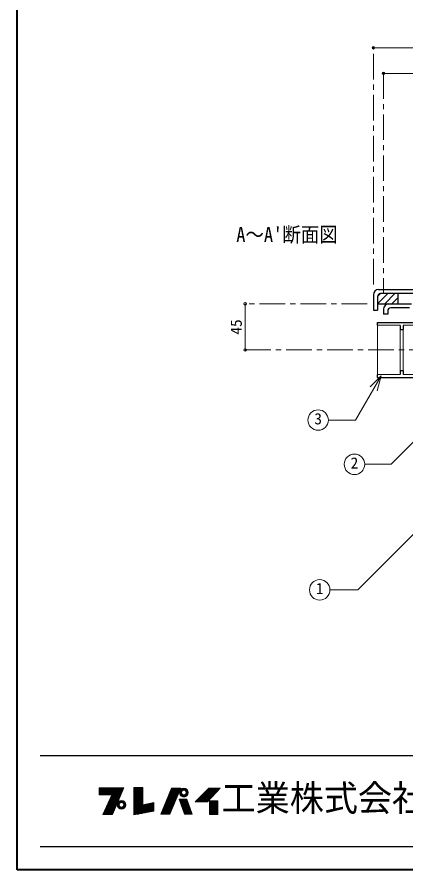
# Model space of a CAD drawing. Units: millimetres at full size, sheet at 1:5; details may follow other scales. Extents: x -1040 to 985, y -707 to 698.
# Drawn here: x -1040 to -661, y -707 to 125 of the extents above; entities that cross this region are included whole.
import ezdxf
from ezdxf.enums import TextEntityAlignment as Align

# ---------------------------------------------------------------- set-up
doc = ezdxf.new("R2010")
doc.units = ezdxf.units.MM
doc.header["$LTSCALE"] = 5
doc.header["$PDMODE"] = 32
doc.header["$PDSIZE"] = 2.5
doc.linetypes.add('CHAIN1', pattern=[8, 5, -1, 1, -1])
doc.layers.add('0-0____1', color=7, linetype='Continuous', lineweight=18)
doc.styles.add('ＭＳ ゴシック', font='')
doc.styles.get('ＭＳ ゴシック').set_extended_font_data('MS Gothic')

msp = doc.modelspace()

# ---------------------------------------------------------------- linework, layer by layer
at = {"layer": '0-0____1', "color": 1, "lineweight": 40}
for p, q in [((-1039.973, -707.491), (-1039.973, 697.509)), ((985.027, -707.491), (-1039.973, -707.491))]:
    msp.add_line(p, q, dxfattribs=at)
at = {"layer": '0-0____1', "color": 4, "linetype": 'CHAIN1', "lineweight": 9}
for p, q in [((-692.473, -135.991), (-692.473, 95.009)), ((-682.473, 70.009), (-682.473, -144.991)), ((-698.473, -154.991), (-817.473, -154.991)), ((-817.473, -199.991), (-616.272, -199.991))]:
    msp.add_line(p, q, dxfattribs=at)
at = {"layer": '0-0____1', "color": 4, "lineweight": 9}
for p, q in [((-692.473, 95.009), (-202.473, 95.009)), ((-212.473, 70.009), (-682.473, 70.009)), ((-685.535, -144.992), (-688.472, -147.929)), ((-678.463, -144.991), (-688.463, -154.991)), ((-671.392, -144.991), (-681.392, -154.991)), ((-668.473, -149.143), (-674.321, -154.991)), ((-817.473, -154.991), (-817.473, -199.991))]:
    msp.add_line(p, q, dxfattribs=at)
at = {"layer": '0-0____1', "color": 5, "lineweight": 25}
for p, q in [((-687.473, -140.991), (-618.473, -140.991)), ((-692.473, -145.991), (-692.473, -160.991)), ((-688.473, -147.991), (-688.473, -160.991)), ((-614.473, -144.991), (-685.473, -144.991)), ((-668.473, -144.991), (-668.473, -154.991)), ((-688.473, -154.991), (-655.315, -154.991)), ((-692.473, -160.991), (-688.473, -160.991)), ((-682.473, -159.991), (-682.473, -164.991)), ((-678.473, -164.991), (-682.473, -164.991)), ((-678.473, -161.991), (-678.473, -164.991)), ((-657.315, -158.991), (-675.473, -158.991)), ((-688.272, -172.991), (-641.272, -172.991)), ((-688.272, -175.841), (-688.272, -172.991)), ((-666.272, -176.091), (-688.272, -175.841)), ((-666.272, -176.091), (-666.272, -179.991)), ((-666.272, -179.991), (-663.272, -179.991)), ((-641.272, -175.841), (-663.272, -176.091)), ((-663.272, -176.091), (-663.272, -179.991)), ((-666.272, -223.891), (-688.272, -224.141)), ((-688.272, -226.991), (-688.272, -224.141)), ((-666.272, -219.991), (-663.272, -219.991)), ((-666.272, -219.991), (-666.272, -223.891)), ((-663.272, -219.991), (-663.272, -223.891)), ((-688.272, -226.991), (-641.272, -226.991))]:
    msp.add_line(p, q, dxfattribs=at)
at = {"layer": '0-0____1'}
for p, q in [((-688.272, -224.141), (-688.272, -175.841)), ((-666.272, -219.991), (-666.272, -179.991)), ((-663.272, -219.991), (-663.272, -179.991)), ((-684.916, -225.308), (-695.523, -235.914)), ((-684.916, -225.308), (-688.798, -239.797)), ((-959.759, -627.591), (-936.054, -627.591)), ((-959.759, -627.801), (-936.141, -627.801)), ((-959.759, -628.116), (-936.271, -628.116)), ((-959.759, -628.431), (-936.402, -628.431)), ((-959.759, -628.746), (-936.532, -628.746)), ((-959.759, -629.166), (-936.706, -629.166)), ((-936.836, -629.481), (-959.759, -629.481)), ((-959.759, -629.796), (-936.966, -629.796)), ((-959.759, -630.111), (-937.096, -630.111)), ((-959.759, -630.426), (-937.227, -630.426)), ((-959.759, -630.741), (-937.357, -630.741)), ((-959.759, -630.951), (-937.444, -630.951)), ((-959.759, -631.371), (-937.618, -631.371)), ((-959.759, -631.686), (-937.748, -631.686)), ((-959.759, -632.001), (-937.878, -632.001)), ((-959.759, -632.316), (-938.009, -632.316)), ((-959.759, -632.631), (-938.139, -632.631)), ((-946.739, -653.421), (-935.924, -627.276)), ((-925.949, -627.171), (-925.949, -653.736)), ((-917.234, -627.171), (-925.949, -627.171)), ((-925.949, -627.591), (-917.234, -627.591)), ((-925.949, -627.801), (-917.234, -627.801)), ((-925.949, -628.116), (-917.234, -628.116)), ((-925.949, -628.431), (-917.234, -628.431)), ((-925.949, -628.746), (-917.234, -628.746)), ((-925.949, -629.166), (-917.234, -629.166)), ((-925.949, -629.481), (-917.234, -629.481)), ((-925.949, -629.796), (-917.234, -629.796)), ((-925.949, -630.111), (-917.234, -630.111)), ((-925.949, -630.426), (-917.234, -630.426)), ((-925.949, -630.741), (-917.234, -630.741)), ((-925.949, -630.951), (-917.234, -630.951)), ((-925.949, -631.371), (-917.234, -631.371)), ((-925.949, -631.686), (-917.234, -631.686)), ((-925.949, -632.001), (-917.234, -632.001)), ((-925.949, -632.316), (-917.234, -632.316)), ((-925.949, -632.631), (-917.234, -632.631)), ((-889.304, -627.696), (-899.804, -653.211)), ((-891.335, -632.631), (-882.325, -632.631)), ((-891.194, -632.316), (-882.194, -632.316)), ((-891.075, -632.001), (-882.063, -632.001)), ((-890.946, -631.686), (-881.932, -631.686)), ((-890.879, -653.211), (-880.274, -627.696)), ((-890.816, -631.371), (-881.801, -631.371)), ((-890.643, -630.951), (-881.627, -630.951)), ((-890.557, -630.741), (-881.539, -630.741)), ((-890.427, -630.426), (-881.408, -630.426)), ((-890.298, -630.111), (-881.278, -630.111)), ((-890.168, -629.796), (-881.147, -629.796)), ((-890.038, -629.481), (-881.016, -629.481)), ((-889.909, -629.166), (-880.885, -629.166)), ((-889.736, -628.746), (-880.71, -628.746)), ((-889.606, -628.431), (-880.589, -628.431)), ((-889.477, -628.116), (-880.448, -628.116)), ((-889.304, -627.696), (-880.274, -627.696)), ((-881.479, -632.001), (-879.479, -632.001)), ((-881.458, -631.581), (-879.439, -631.581)), ((-881.446, -632.526), (-879.417, -632.526)), ((-881.372, -631.056), (-879.271, -631.056)), ((-881.176, -630.426), (-878.836, -630.426)), ((-880.981, -630.006), (-878.269, -630.006)), ((-880.651, -629.481), (-873.806, -629.481)), ((-880.298, -629.061), (-874.16, -629.061)), ((-879.69, -628.536), (-874.768, -628.536)), ((-878.952, -628.116), (-875.506, -628.116)), ((-873.476, -630.006), (-876.188, -630.006)), ((-873.281, -630.426), (-875.622, -630.426)), ((-873.085, -631.056), (-875.187, -631.056)), ((-873.011, -632.526), (-875.041, -632.526)), ((-873, -631.581), (-875.018, -631.581)), ((-874.979, -632.001), (-872.979, -632.001)), ((-857.909, -632.631), (-846.426, -632.631)), ((-857.594, -632.316), (-846.134, -632.316)), ((-857.279, -632.001), (-845.841, -632.001)), ((-856.964, -631.686), (-845.519, -631.686)), ((-856.649, -631.371), (-845.256, -631.371)), ((-856.229, -630.951), (-844.866, -630.951)), ((-856.019, -630.741), (-844.671, -630.741)), ((-855.704, -630.426), (-844.379, -630.426)), ((-855.389, -630.111), (-844.086, -630.111)), ((-855.074, -629.796), (-843.794, -629.796)), ((-854.759, -629.481), (-843.501, -629.481)), ((-854.444, -629.166), (-843.209, -629.166)), ((-854.129, -640.926), (-841.844, -627.696)), ((-854.024, -628.746), (-842.819, -628.746)), ((-853.709, -628.431), (-842.526, -628.431)), ((-853.394, -628.116), (-842.234, -628.116)), ((-959.759, -632.946), (-938.269, -632.946)), ((-959.759, -633.261), (-938.399, -633.261)), ((-959.759, -633.576), (-938.53, -633.576)), ((-959.759, -633.891), (-938.66, -633.891)), ((-947.579, -634.311), (-959.759, -634.311)), ((-956.399, -653.421), (-947.579, -634.311)), ((-941.527, -640.821), (-950.583, -640.821)), ((-950.39, -640.401), (-941.353, -640.401)), ((-941.136, -639.876), (-950.147, -639.876)), ((-940.919, -639.351), (-949.905, -639.351)), ((-940.745, -638.931), (-949.711, -638.931)), ((-949.469, -638.406), (-940.528, -638.406)), ((-940.354, -637.986), (-949.275, -637.986)), ((-940.18, -637.566), (-949.049, -637.566)), ((-948.839, -637.041), (-939.963, -637.041)), ((-939.789, -636.621), (-948.645, -636.621)), ((-939.572, -636.096), (-948.403, -636.096)), ((-939.442, -635.781), (-948.257, -635.781)), ((-939.268, -635.361), (-948.063, -635.361)), ((-939.138, -635.046), (-947.918, -635.046)), ((-938.964, -634.626), (-947.724, -634.626)), ((-938.834, -634.311), (-947.579, -634.311)), ((-941.094, -640.821), (-935.164, -640.821)), ((-940.59, -640.401), (-935.668, -640.401)), ((-939.592, -639.876), (-936.665, -639.876)), ((-925.949, -632.946), (-917.234, -632.946)), ((-925.949, -633.261), (-917.234, -633.261)), ((-925.949, -633.576), (-917.234, -633.576)), ((-925.949, -633.891), (-917.234, -633.891)), ((-925.949, -634.311), (-917.234, -634.311)), ((-925.949, -634.626), (-917.234, -634.626)), ((-925.949, -635.046), (-917.234, -635.046)), ((-925.949, -635.361), (-917.234, -635.361)), ((-925.949, -635.781), (-917.234, -635.781)), ((-925.949, -636.096), (-917.234, -636.096)), ((-925.949, -636.621), (-917.234, -636.621)), ((-925.949, -637.041), (-917.234, -637.041)), ((-925.949, -637.566), (-917.234, -637.566)), ((-925.949, -637.986), (-917.234, -637.986)), ((-925.949, -638.406), (-917.234, -638.406)), ((-925.949, -638.931), (-917.234, -638.931)), ((-925.949, -639.351), (-917.234, -639.351)), ((-925.949, -639.876), (-917.234, -639.876)), ((-925.949, -640.401), (-917.234, -640.401)), ((-925.949, -640.821), (-917.234, -640.821)), ((-894.705, -640.821), (-885.729, -640.821)), ((-894.532, -640.401), (-885.554, -640.401)), ((-894.316, -639.876), (-885.336, -639.876)), ((-894.1, -639.351), (-885.118, -639.351)), ((-893.924, -638.931), (-884.943, -638.931)), ((-893.714, -638.406), (-884.725, -638.406)), ((-893.538, -637.986), (-884.551, -637.986)), ((-893.365, -637.566), (-884.376, -637.566)), ((-893.149, -637.041), (-884.158, -637.041)), ((-892.977, -636.621), (-883.983, -636.621)), ((-892.761, -636.096), (-883.765, -636.096)), ((-892.631, -635.781), (-883.634, -635.781)), ((-892.458, -635.361), (-883.46, -635.361)), ((-892.328, -635.046), (-883.329, -635.046)), ((-892.156, -634.626), (-883.154, -634.626)), ((-892.026, -634.311), (-883.023, -634.311)), ((-891.853, -633.891), (-882.849, -633.891)), ((-891.724, -633.576), (-882.718, -633.576)), ((-891.594, -633.261), (-882.587, -633.261)), ((-891.464, -632.946), (-882.456, -632.946)), ((-881.812, -638.406), (-874.46, -638.406)), ((-881.63, -638.931), (-874.266, -638.931)), ((-881.484, -639.351), (-874.112, -639.351)), ((-881.347, -633.051), (-879.219, -633.051)), ((-881.301, -639.876), (-873.918, -639.876)), ((-881.176, -633.576), (-878.836, -633.576)), ((-881.119, -640.401), (-873.724, -640.401)), ((-880.973, -640.821), (-873.569, -640.821)), ((-880.924, -634.101), (-878.037, -634.101)), ((-880.571, -634.626), (-873.886, -634.626)), ((-880.194, -635.046), (-874.264, -635.046)), ((-879.363, -635.676), (-875.094, -635.676)), ((-878.366, -636.096), (-876.091, -636.096)), ((-873.534, -634.101), (-876.421, -634.101)), ((-873.281, -633.576), (-875.622, -633.576)), ((-873.111, -633.051), (-875.239, -633.051)), ((-869.039, -653.106), (-874.499, -638.301)), ((-866.204, -640.926), (-854.129, -640.926)), ((-865.679, -640.401), (-853.641, -640.401)), ((-865.154, -639.876), (-853.154, -639.876)), ((-864.629, -639.351), (-852.666, -639.351)), ((-864.209, -638.931), (-852.276, -638.931)), ((-863.684, -638.406), (-851.789, -638.406)), ((-863.264, -637.986), (-851.399, -637.986)), ((-862.844, -637.566), (-851.009, -637.566)), ((-862.319, -637.041), (-850.521, -637.041)), ((-861.899, -636.621), (-850.131, -636.621)), ((-861.374, -636.096), (-849.644, -636.096)), ((-861.059, -635.781), (-849.351, -635.781)), ((-860.639, -635.361), (-848.961, -635.361)), ((-860.324, -635.046), (-848.669, -635.046)), ((-859.904, -634.626), (-848.279, -634.626)), ((-859.589, -634.311), (-847.986, -634.311)), ((-859.169, -633.891), (-847.596, -633.891)), ((-858.854, -633.576), (-847.304, -633.576)), ((-858.539, -633.261), (-847.011, -633.261)), ((-858.224, -632.946), (-846.719, -632.946)), ((-852.239, -640.401), (-844.259, -640.401)), ((-852.239, -640.821), (-844.259, -640.821)), ((-944.915, -649.011), (-954.363, -649.011)), ((-944.697, -648.486), (-954.121, -648.486)), ((-944.48, -647.961), (-953.879, -647.961)), ((-944.263, -647.436), (-953.636, -647.436)), ((-944.046, -646.911), (-953.394, -646.911)), ((-943.872, -646.491), (-953.2, -646.491)), ((-943.655, -645.966), (-952.958, -645.966)), ((-943.438, -645.441), (-952.716, -645.441)), ((-943.177, -644.811), (-952.409, -644.811)), ((-943.003, -644.391), (-952.231, -644.391)), ((-942.786, -643.866), (-951.989, -643.866)), ((-951.795, -643.446), (-942.613, -643.446)), ((-942.395, -642.921), (-951.553, -642.921)), ((-942.135, -642.291), (-951.262, -642.291)), ((-941.918, -641.766), (-951.02, -641.766)), ((-941.744, -641.346), (-950.826, -641.346)), ((-942.379, -643.866), (-940.379, -643.866)), ((-942.358, -643.446), (-940.339, -643.446)), ((-942.346, -644.391), (-940.317, -644.391)), ((-942.272, -642.921), (-940.171, -642.921)), ((-942.272, -644.811), (-940.171, -644.811)), ((-942.076, -642.291), (-939.736, -642.291)), ((-942.076, -645.441), (-939.736, -645.441)), ((-941.824, -641.766), (-938.937, -641.766)), ((-941.824, -645.966), (-938.937, -645.966)), ((-941.551, -641.346), (-934.706, -641.346)), ((-941.471, -646.491), (-934.786, -646.491)), ((-941.094, -646.911), (-935.164, -646.911)), ((-940.435, -647.436), (-935.823, -647.436)), ((-939.266, -647.961), (-936.991, -647.961)), ((-934.434, -641.766), (-937.321, -641.766)), ((-934.434, -645.966), (-937.321, -645.966)), ((-934.181, -642.291), (-936.522, -642.291)), ((-934.181, -645.441), (-936.522, -645.441)), ((-933.985, -642.921), (-936.087, -642.921)), ((-933.985, -644.811), (-936.087, -644.811)), ((-933.911, -644.391), (-935.941, -644.391)), ((-933.9, -643.446), (-935.918, -643.446)), ((-935.879, -643.866), (-933.879, -643.866)), ((-925.949, -641.346), (-917.234, -641.346)), ((-925.949, -641.766), (-917.234, -641.766)), ((-925.949, -642.291), (-917.234, -642.291)), ((-925.949, -642.921), (-917.234, -642.921)), ((-925.949, -643.446), (-917.234, -643.446)), ((-925.949, -643.866), (-917.234, -643.866)), ((-925.949, -644.391), (-906.419, -644.391)), ((-925.949, -644.811), (-906.419, -644.811)), ((-925.949, -645.441), (-906.419, -645.441)), ((-925.949, -645.966), (-906.419, -645.966)), ((-925.949, -646.491), (-906.419, -646.491)), ((-925.949, -646.911), (-906.419, -646.911)), ((-925.949, -647.436), (-906.419, -647.436)), ((-925.949, -647.961), (-906.419, -647.961)), ((-925.949, -648.486), (-906.419, -648.486)), ((-925.949, -649.011), (-906.419, -649.011)), ((-906.419, -643.866), (-916.293, -643.866)), ((-906.419, -643.446), (-914.412, -643.446)), ((-906.419, -642.921), (-912.061, -642.921)), ((-906.419, -642.291), (-909.24, -642.291)), ((-898.075, -649.011), (-889.133, -649.011)), ((-897.859, -648.486), (-888.915, -648.486)), ((-897.643, -647.961), (-888.697, -647.961)), ((-897.427, -647.436), (-888.478, -647.436)), ((-897.211, -646.911), (-888.26, -646.911)), ((-897.038, -646.491), (-888.086, -646.491)), ((-896.822, -645.966), (-887.867, -645.966)), ((-896.606, -645.441), (-887.649, -645.441)), ((-896.347, -644.811), (-887.387, -644.811)), ((-896.174, -644.391), (-887.213, -644.391)), ((-895.958, -643.866), (-886.994, -643.866)), ((-895.785, -643.446), (-886.82, -643.446)), ((-895.569, -642.921), (-886.602, -642.921)), ((-895.31, -642.291), (-886.34, -642.291)), ((-895.094, -641.766), (-886.122, -641.766)), ((-894.921, -641.346), (-885.947, -641.346)), ((-880.791, -641.346), (-873.376, -641.346)), ((-880.645, -641.766), (-873.221, -641.766)), ((-880.462, -642.291), (-873.027, -642.291)), ((-880.243, -642.921), (-872.795, -642.921)), ((-880.061, -643.446), (-872.601, -643.446)), ((-879.915, -643.866), (-872.446, -643.866)), ((-879.732, -644.391), (-872.253, -644.391)), ((-879.586, -644.811), (-872.098, -644.811)), ((-879.367, -645.441), (-871.866, -645.441)), ((-879.185, -645.966), (-871.672, -645.966)), ((-879.014, -646.491), (-871.478, -646.491)), ((-878.857, -646.911), (-871.323, -646.911)), ((-878.674, -647.436), (-871.13, -647.436)), ((-878.492, -647.961), (-870.936, -647.961)), ((-878.309, -648.486), (-870.743, -648.486)), ((-878.127, -649.011), (-870.549, -649.011)), ((-852.239, -641.346), (-844.259, -641.346)), ((-852.239, -641.766), (-844.259, -641.766)), ((-852.239, -642.291), (-844.259, -642.291)), ((-852.239, -642.921), (-844.259, -642.921)), ((-852.239, -643.446), (-844.259, -643.446)), ((-852.239, -643.866), (-844.259, -643.866)), ((-852.239, -644.391), (-844.259, -644.391)), ((-852.239, -644.811), (-844.259, -644.811)), ((-852.239, -645.441), (-844.259, -645.441)), ((-852.239, -645.966), (-844.259, -645.966)), ((-852.239, -646.491), (-844.259, -646.491)), ((-852.239, -646.911), (-844.259, -646.911)), ((-852.239, -647.436), (-844.259, -647.436)), ((-852.239, -647.961), (-844.259, -647.961)), ((-852.239, -648.486), (-844.259, -648.486)), ((-852.239, -649.011), (-844.259, -649.011)), ((-956.399, -653.421), (-946.739, -653.421)), ((-946.522, -652.896), (-956.156, -652.896)), ((-946.261, -652.266), (-955.866, -652.266)), ((-946.044, -651.741), (-955.623, -651.741)), ((-945.827, -651.216), (-955.381, -651.216)), ((-945.566, -650.586), (-955.09, -650.586)), ((-945.349, -650.061), (-954.848, -650.061)), ((-945.088, -649.431), (-954.557, -649.431)), ((-925.949, -649.431), (-906.419, -649.431)), ((-925.949, -650.061), (-906.419, -650.061)), ((-925.949, -650.586), (-908.716, -650.586)), ((-925.949, -651.216), (-912.163, -651.216)), ((-925.949, -651.741), (-915.035, -651.741)), ((-925.949, -652.266), (-917.907, -652.266)), ((-925.949, -652.896), (-921.353, -652.896)), ((-890.879, -653.211), (-899.804, -653.211)), ((-899.674, -652.896), (-890.748, -652.896)), ((-899.415, -652.266), (-890.486, -652.266)), ((-899.199, -651.741), (-890.268, -651.741)), ((-898.983, -651.216), (-890.05, -651.216)), ((-898.724, -650.586), (-889.788, -650.586)), ((-898.507, -650.061), (-889.57, -650.061)), ((-898.248, -649.431), (-889.308, -649.431)), ((-877.981, -649.431), (-870.394, -649.431)), ((-877.762, -650.061), (-870.162, -650.061)), ((-877.544, -650.586), (-869.968, -650.586)), ((-877.361, -651.216), (-869.736, -651.216)), ((-877.178, -651.741), (-869.542, -651.741)), ((-876.996, -652.266), (-869.349, -652.266)), ((-876.777, -652.896), (-869.116, -652.896)), ((-876.704, -653.106), (-869.039, -653.106)), ((-852.239, -649.431), (-844.259, -649.431)), ((-852.239, -650.061), (-844.259, -650.061)), ((-852.239, -650.586), (-844.259, -650.586)), ((-852.239, -651.216), (-844.259, -651.216)), ((-852.239, -651.741), (-844.259, -651.741)), ((-852.239, -652.266), (-844.259, -652.266)), ((-852.239, -652.896), (-844.259, -652.896))]:
    msp.add_line(p, q, dxfattribs=at)
at = {"layer": '0-0____1', "color": 6, "lineweight": 25}
for p, q in [((-1017.473, -595.706), (962.527, -595.706)), ((962.527, -684.991), (-1017.473, -684.991))]:
    msp.add_line(p, q, dxfattribs=at)
at = {"layer": '0-0____1', "color": 5, "lineweight": 25}
msp.add_lwpolyline([(-641.272, -226.991), (-641.272, -224.141), (-663.272, -223.891)], dxfattribs=at)
at = {"layer": '0-0____1'}
for points in [[(-684.916, -225.308), (-709.798, -268.404), (-736.321, -268.404)], [(-630.36, -267), (-674.925, -311.565), (-700.867, -311.565)], [(-645.111, -371.588), (-707.633, -434.111), (-734.779, -434.111)], [(-959.759, -634.311), (-959.759, -627.276), (-935.924, -627.276)], [(-925.949, -653.736), (-906.419, -650.166), (-906.419, -641.661), (-917.234, -644.076), (-917.234, -627.171)], [(-866.204, -640.926), (-852.974, -627.696), (-841.844, -627.696)], [(-876.704, -653.106), (-881.849, -638.301), (-874.499, -638.301)]]:
    msp.add_lwpolyline(points, dxfattribs=at)
msp.add_lwpolyline([(-852.239, -639.876), (-852.239, -653.421), (-844.259, -653.421), (-844.259, -639.876)], close=True, dxfattribs=at)
for centre, radius in [((-746.321, -268.404), 10), ((-710.867, -311.565), 10), ((-744.779, -434.111), 10), ((-877.229, -632.001), 4.25), ((-877.229, -632.001), 2.25), ((-938.129, -643.866), 4.25), ((-938.129, -643.866), 2.25)]:
    msp.add_circle(centre, radius, dxfattribs=at)
at = {"layer": '0-0____1', "color": 5, "lineweight": 25}
for centre, radius in [((-687.473, -145.991), 5), ((-685.473, -147.991), 3), ((-677.473, -159.991), 5), ((-675.473, -161.991), 3)]:
    msp.add_arc(centre, radius, 90, 180, dxfattribs=at)
at = {"layer": '0-0____1', "color": 1}
for p in [(-692.473, 95.009), (-682.473, 70.009), (-817.473, -154.991), (-817.473, -199.991)]:
    msp.add_point(p, dxfattribs=at)

# ---------------------------------------------------------------- texts
at = {"layer": '0-0____1', "style": 'ＭＳ ゴシック'}
for s, height, width, p in [("A～A'断面図", 14.66, 0.9, (-826.177, -99.043)), ('工業株式会社', 25.66, 0.95, (-840.509, -657.849))]:
    msp.add_text(s, height=height, dxfattribs=dict(at, width=width)).set_placement(p, align=Align.BOTTOM_LEFT)
msp.add_text('45', height=11, rotation=90, dxfattribs=at).set_placement((-817.473, -184.991), align=Align.BOTTOM_LEFT)
for s, p in [('3', (-750.071, -275.904)), ('2', (-714.617, -319.065)), ('1', (-748.529, -441.611))]:
    msp.add_text(s, height=11, dxfattribs=at).set_placement(p, align=Align.BOTTOM_LEFT)

doc.saveas('drawing.dxf')
